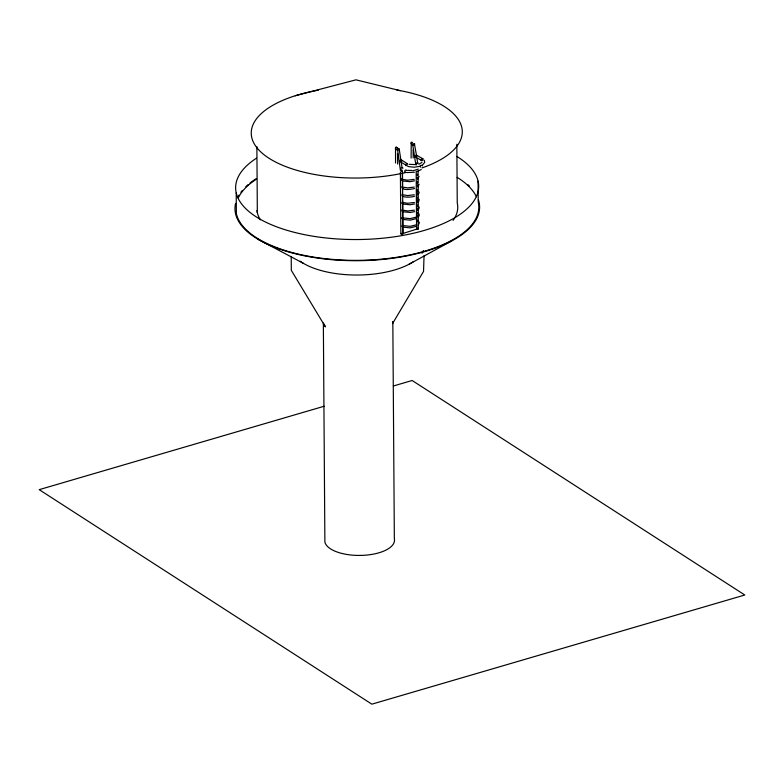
<?xml version="1.0" encoding="UTF-8"?>
<svg xmlns="http://www.w3.org/2000/svg" width="784" height="784" viewBox="0 0 784 784"><rect width="100%" height="100%" fill="white"/><g stroke="black" fill="none" stroke-linecap="round" stroke-linejoin="round"><path stroke-width="1.18" d="M395.538 163.003L395.528 147.323L396.39 147.049L397.468 148.529M411.1 158.094L411.237 142.198L412.227 142.306L413.09 143.982M392.666 321.656L392.529 323.625L423.546 271.411L424.046 255.751M419.126 184.24L417.813 186.886M402.31 170.187L400.457 170.677L397.517 149.234M395.43 147.941C395.097 152.184 399.967 146.922 398.723 149.607M415.775 164.473L412.786 145.167L414.393 143.668L416.569 155.84M414.716 143.884L414.285 144.687M402.829 233.985L401.428 234.23L401.085 233.544M418.254 193.824L418.244 229.173M422.213 166.061L422.213 165.532M417.98 184.122L417.176 185.641M418.029 191.815L417.235 193.334M419.166 192.119L418.803 193.481L416.48 195.481M418.088 199.508L417.284 201.027M402.594 225.968L402.584 225.243M417.95 208.123L417.343 208.72M416.853 156.447L416.186 155.163L414.844 156.604L422.106 160.798M401.761 161.249L401.075 159.946L399.693 161.347L408.386 166.571L414.138 167.227L419.832 166.355M420.106 165.875L420.547 167.149M417.441 175.234C418.274 173.068 415.353 174.881 417.068 175.538M417.5 182.927L417.49 181.898M401.653 179.066L401.663 180.32M401.702 186.759C402.163 191.12 411.502 189.15 414.569 188.532M422.939 160.279L422.919 158.838L416.676 155.271M412.992 144.599L411.855 144.707L410.992 143.031M417.441 190.757L417.441 189.503M417.127 177.948L417.882 177.037M417.392 216.413L418.156 215.502M418.137 217.57L419.322 215.198L418.823 213.66M418.186 225.263L419.401 222.705L417.764 220.363M401.976 209.72L401.986 211.121M402.486 233.995L401.81 233.642L402.476 232.74M417.754 179.193L419.058 176.361M421.949 162.445L418.881 164.189M422.243 165.336L424.732 162.376L424.301 160.24M421.224 169.56L417.01 171.588M402.388 171.196L401.251 171.471M420.528 165.385L422.096 165.316M416.529 203.174L418.862 201.174L419.156 199.263M416.588 210.867L418.911 208.867L419.215 206.956M401.761 178.948L402.261 179.085M409.17 264.169L451.907 240.815M417.255 183.172L416.598 182.623L417.382 181.81M417.47 213.944L416.814 213.405L417.598 212.582M417.529 221.637L416.863 221.098L417.529 220.235M417.578 229.33L416.402 228.957M397.988 150.146L397.223 150.077M413.55 145.236L412.786 145.167M416.196 217.158L410.159 218.628L403.858 218.011M416.637 218.56L410.179 220.157L403.574 219.491M416.255 224.851L410.208 226.321L403.917 225.704M416.686 226.253L410.238 227.85L403.633 227.184M414.187 179.389L407.582 180.193L403.495 179.526M414.511 180.839L409.914 181.682L403.309 181.026M414.246 187.082L407.631 187.886L403.554 187.219M414.295 194.775L407.69 195.579L403.603 194.912M414.354 202.468L407.739 203.272L403.652 202.605M414.403 210.161L407.798 210.965L403.711 210.298M324.184 406.239L39.2 489.657L371.861 704.169L744.8 595.007L412.139 380.495L393.382 385.993M295.235 95.756L355.985 79.831L400.232 90.65M414.54 196.245C412.306 197.313 400.163 198.215 402.202 194.275M414.599 203.948L410.071 204.761L403.466 204.105M414.648 211.641L410.13 212.464L403.525 211.798M405.661 172.01C403.123 172.362 406.063 168.276 406.69 170.618M414.354 172.264L406.818 172.558M417.794 229.31L416.921 228.791L417.813 228.056M416.696 164.66L409.111 164.317M417.313 189.454L416.647 190.316L417.176 190.924M417.362 197.156L416.716 197.823L417.098 198.626M411.845 170.442L407.641 170.353M402.261 201.968L401.829 203.399M402.417 225.047L401.986 226.488M417.656 204.977L416.823 205.33L417.147 206.319M407.651 164.268C407.327 162.484 404.711 164.66 405.926 165.659M422.919 158.838L421.263 159.27L421.273 160.71M257.926 239.238L303.359 263.306M396.4 147.382L398.105 148.411M401.575 160.063L407.347 163.66M402.457 217.433L401.761 217.864L401.937 218.785M416.196 164.758C414.903 163.699 417.705 161.622 418.029 163.425M401.055 169.511C399.752 168.433 402.623 166.404 402.927 168.227M416.941 158.231L417.686 163.023M399.154 148.803L402.114 167.933M478.073 181.153L478.22 201.978A121.52 52.508 -0.4 0 1 369.303 260.033A121.52 52.508 -0.4 0 1 236.366 213.728L236.219 192.913M456.837 144.256L457.248 202.997A100.45 43.404 -0.4 0 1 453.083 220.373M418.088 170.883L418.127 175.714M418.137 178.125L418.176 182.956M418.195 186.582L418.235 191.404M416.177 171.216L416.588 229.173L402.809 233.524L402.584 200.92M413.129 149.803L413.188 157.947M402.496 172.176L402.927 233.759M402.378 171.941L402.486 186.435M400.408 172.294L400.84 233.877M397.557 153.556L397.635 164.032M392.833 322.136L394.342 538.657A34.898 15.082 -0.4 0 1 363.061 555.337A34.898 15.082 -0.4 0 1 324.88 542.038L323.351 323.067L325.429 326.889L291.315 270.343L291.217 256.388M256.878 146.628L257.338 212.709M260.366 219.804A100.45 43.404 -0.4 0 1 256.956 210.465M238.199 198.097A121.52 52.508 -0.4 0 1 256.603 179.026M457.15 177.36A121.52 52.508 -0.4 0 1 476.398 196.774M478.426 199.842A122.324 52.851 -0.4 0 1 359.827 260.68A122.324 52.851 -0.4 0 1 235.563 203.389M237.885 197.068A122.324 52.851 -0.4 0 1 238.963 195.138M240.904 192.266A122.324 52.851 -0.4 0 1 242.393 190.385M245.833 186.71A122.324 52.851 -0.4 0 1 248.263 184.514M250.027 183.064A122.324 52.851 -0.4 0 1 255.937 178.84M467.832 184.603A122.324 52.851 -0.4 0 1 469.489 186.171M423.399 250.488A66.718 28.832 -0.4 0 1 422.027 253.261M413.305 261.719A66.718 28.832 -0.4 0 1 300.184 261.229M457.003 156.535A121.52 52.508 -0.4 0 1 438.168 225.704A121.52 52.508 -0.4 0 1 277.242 227.046A121.52 52.508 -0.4 0 1 256.456 158.211M396.802 90.033A105.517 45.59 -0.4 0 1 421.959 167.923M418.303 169.138A105.517 45.59 -0.4 0 1 412.864 170.745M406.004 172.49A105.517 45.59 -0.4 0 1 260.827 151.969A105.517 45.59 -0.4 0 1 318.304 90.209"/></g></svg>
